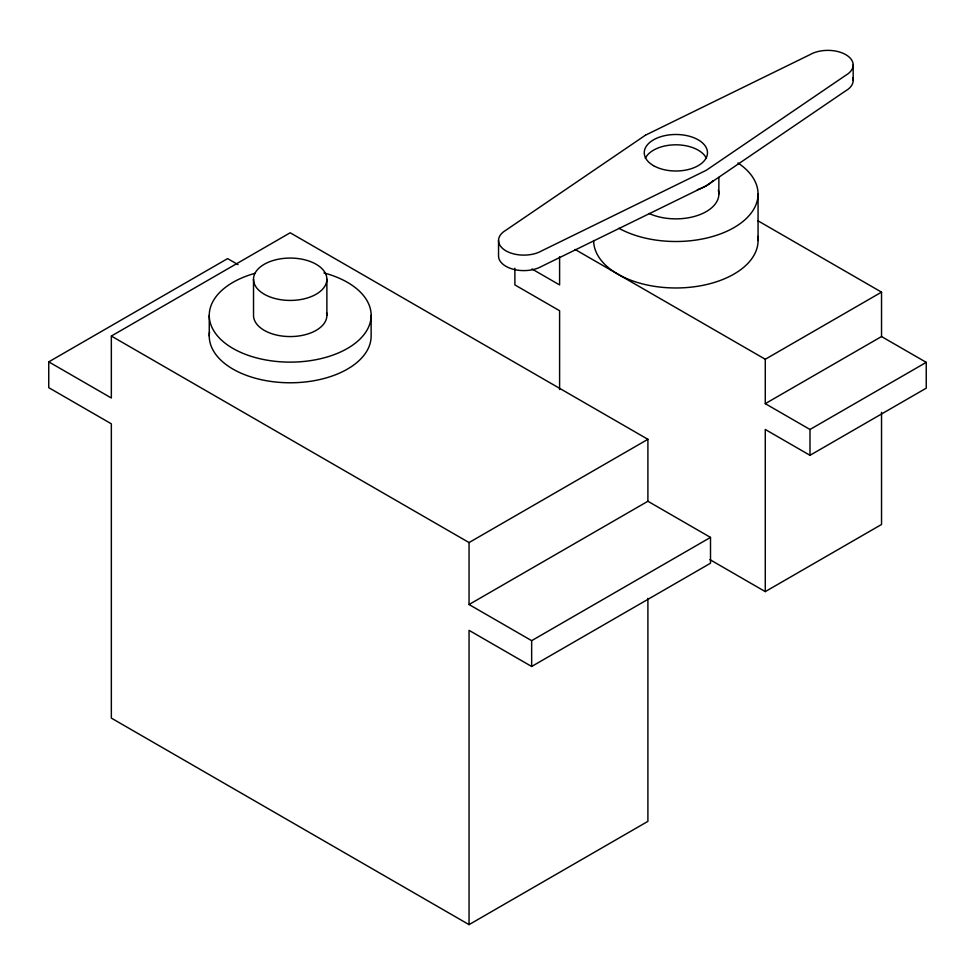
<?xml version="1.0" encoding="UTF-8"?>
<svg xmlns="http://www.w3.org/2000/svg" width="975" height="975" viewBox="0 0 975 975"><rect width="100%" height="100%" fill="white"/><g stroke="black" fill="none" stroke-linecap="round" stroke-linejoin="round"><path stroke-width="1.46" d="M647.9 598.37L647.9 821.364L469.048 924.629L111.345 718.112L111.345 423.82L48.75 387.672L48.75 361.859L227.602 258.607L238.034 264.627M111.345 336.046L290.197 232.781L647.9 439.311L647.9 501.26L469.048 604.524L469.048 542.563L111.345 336.046L111.345 398.007L48.75 361.859M765.277 359.263L881.534 292.147L881.534 336.546L765.277 403.662L765.277 359.263L575.104 249.466M469.048 542.563L647.9 439.311M765.277 403.662L809.993 429.475L926.25 362.359L926.25 388.172L809.993 455.301L765.277 429.487L765.277 591.606L709.91 559.626M469.048 604.524L531.655 640.66L710.507 537.408L710.507 563.221L531.655 666.473L469.048 630.338L469.048 924.629M765.277 591.606L881.534 524.477L881.534 412.364M757.697 220.642L881.534 292.147M881.534 336.546L926.25 362.359M531.984 268.978L559.601 284.919L559.601 256.803M647.9 501.26L710.507 537.408M853.174 64.972L853.174 80.462M809.993 429.475L809.993 455.301M758.062 194.049L758.062 240.52M718.855 177.34L718.855 194.049M559.601 389.525L559.601 310.733L514.885 284.919L514.885 268.21M531.655 640.66L531.655 666.473M498.542 240.52L498.542 255.998A25.289 14.601 0 0 0 514.154 269.49A25.289 14.601 0 0 0 541.722 266.333L706.266 185.786L845.764 90.785A25.289 14.601 0 0 0 852.784 77.927M371.134 315.388L371.134 336.046A80.937 46.727 0 0 1 286.674 382.736A80.937 46.727 0 0 1 209.564 331.987M326.881 279.252A36.672 21.17 0 0 1 271.867 297.594A36.672 21.17 0 0 1 271.867 260.91A36.672 21.17 0 0 1 326.881 279.252L326.881 315.388M253.524 279.252L253.524 315.388A36.672 21.17 0 0 0 292.598 336.521A36.672 21.17 0 0 0 326.564 312.634M209.259 315.388L209.259 336.046M718.331 190.162A42.998 24.826 0 0 1 697.491 215.499A42.998 24.826 0 0 1 649.045 213.452M713.091 180.643A42.998 24.826 0 0 1 697.357 189.735M757.746 236.389A82.205 47.458 0 0 1 679.429 287.93A82.205 47.458 0 0 1 593.653 240.52M737.965 162.959A82.205 47.458 0 0 1 732.481 228.455A82.205 47.458 0 0 1 618.906 228.272M645.316 158.352A31.614 18.257 0 0 1 675.858 144.812A31.614 18.257 0 0 1 706.4 158.352M323.968 272.927A80.937 46.727 0 0 1 354.108 344.077A80.937 46.727 0 0 1 227.236 344.76A80.937 46.727 0 0 1 255.06 273.293M645.45 135.196L505.952 230.185A25.289 14.601 0 0 0 505.952 250.843A25.289 14.601 0 0 0 541.722 250.843L706.266 170.296L845.764 75.294A25.289 14.601 0 0 0 845.764 54.649A25.289 14.601 0 0 0 809.993 54.649L645.45 135.196M653.506 165.652A31.614 18.257 0 0 0 706.4 157.475A31.614 18.257 0 0 0 667.68 135.111A31.614 18.257 0 0 0 653.506 165.652"/></g></svg>
